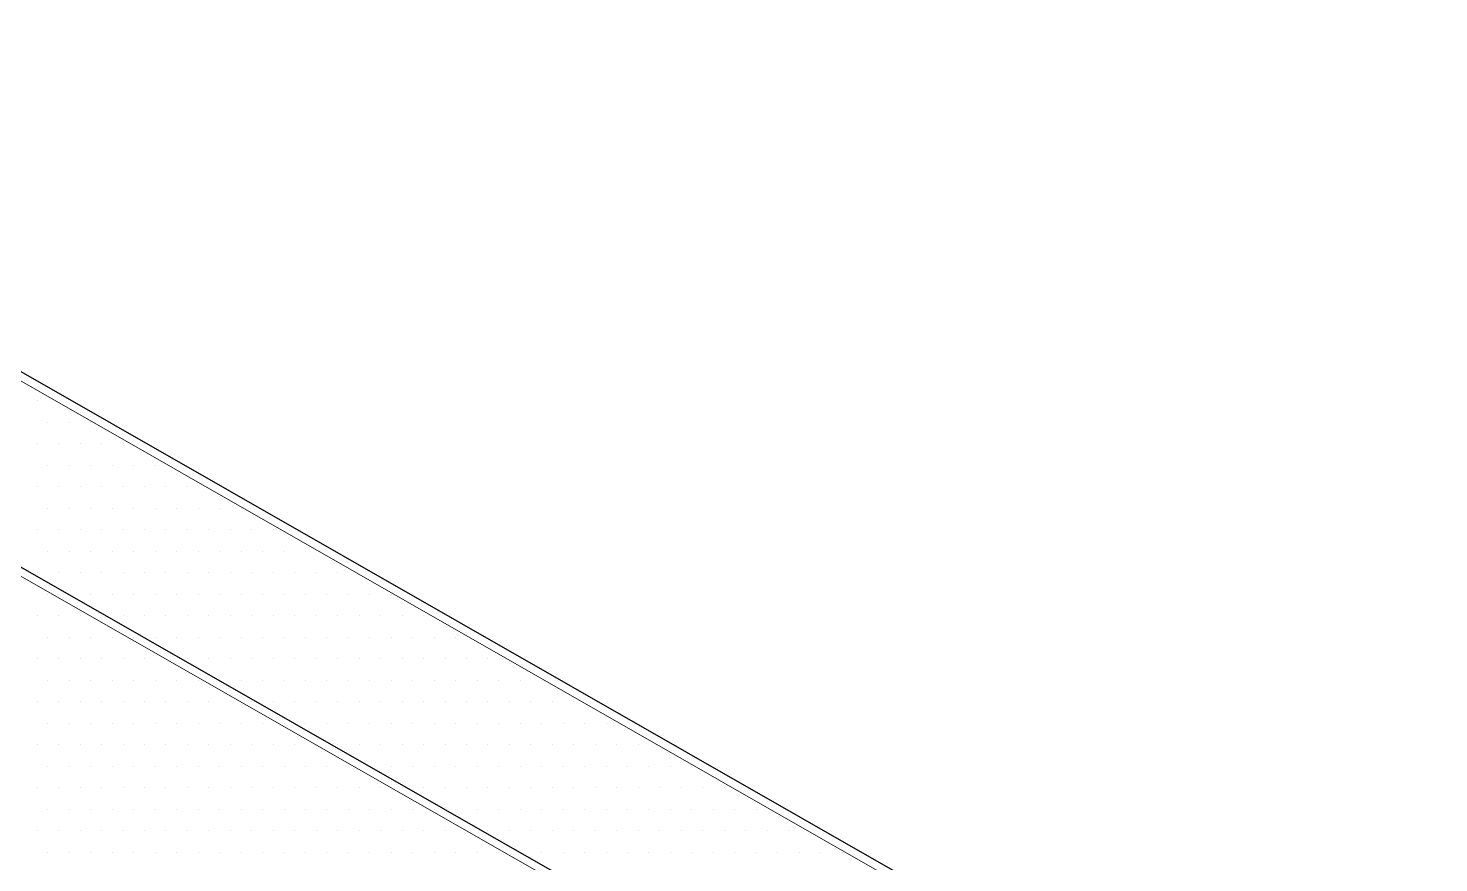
# Model space of a CAD drawing. Header units: inches. Extents: x -17.6 to 82.3, y -15.1 to 23.2.
# Drawn here: x 13.462 to 14.694, y 15.101 to 15.83 of the extents above; entities that cross this region are included whole.
import ezdxf

# ---------------------------------------------------------------- set-up
doc = ezdxf.new("R2010")
doc.units = ezdxf.units.IN
doc.header["$MEASUREMENT"] = 0
for name, color, linetype, lineweight in [('.ATI-HATCH', 7, 'Continuous', 0), ('G-ANNO-TTLB', 7, 'Continuous', 0), ('TYVEK', 7, 'Continuous', 0)]:
    doc.layers.add(name, color=color, linetype=linetype, lineweight=lineweight)

# ---------------------------------------------------------------- blocks, each defined once
blk = doc.blocks.new('Block_356')
at = {"layer": '.ATI-HATCH'}
for points, knots in [([(14.2235, 15.0828), (14.2235, 15.0828), (12.9582, 15.8053), (12.9582, 15.8053), (12.9582, 15.8053), (12.8087, 15.7203), (12.8087, 15.7203), (12.8087, 15.7203), (14.0508, 15.011), (14.0508, 15.011), (14.0508, 15.011), (14.2235, 15.0828), (14.2235, 15.0828)], [0, 0, 0, 0, 1, 1, 1, 2, 2, 2, 3, 3, 3, 4, 4, 4, 4]), ([(14.0508, 15.011), (14.0508, 15.011), (12.8087, 15.7203), (12.8087, 15.7203), (12.8087, 15.7203), (12.6467, 15.6281), (12.6467, 15.6281), (12.6467, 15.6281), (12.53, 15.5606), (12.53, 15.5606), (12.53, 15.5606), (13.4633, 15.0276), (13.4633, 15.0276), (13.7206, 14.8837), (13.9778, 14.7399), (14.0246, 14.7861), (14.0254, 14.7869), (14.0262, 14.7879), (14.0269, 14.7889), (14.0322, 14.7961), (14.0336, 14.8071), (14.0303, 14.8222), (14.0226, 14.8572), (13.9903, 14.9147), (13.9578, 14.9722), (13.9578, 14.9722), (14.0508, 15.011), (14.0508, 15.011)], [0, 0, 0, 0, 1, 1, 1, 2, 2, 2, 3, 3, 3, 4, 4, 4, 5, 5, 5, 6, 6, 6, 7, 7, 7, 8, 8, 8, 9, 9, 9, 9])]:
    blk.add_open_spline(points, degree=3, knots=knots, dxfattribs=at)
at = {"layer": '.ATI-HATCH', "color": 8, "lineweight": 0, "true_color": 0x808080}
for points in [[(13.4695, 15.5042), (13.4695, 15.5042), (13.4695, 15.5042), (13.4695, 15.5042)], [(13.4788, 15.4854), (13.4788, 15.4854), (13.4788, 15.4854), (13.4788, 15.4854)], [(13.4976, 15.4854), (13.4976, 15.4854), (13.4976, 15.4854), (13.4976, 15.4854)], [(13.5163, 15.4854), (13.5163, 15.4854), (13.5163, 15.4854), (13.5163, 15.4854)], [(13.4695, 15.4667), (13.4695, 15.4667), (13.4695, 15.4667), (13.4695, 15.4667)], [(13.4882, 15.4667), (13.4882, 15.4667), (13.4882, 15.4667), (13.4882, 15.4667)], [(13.507, 15.4667), (13.507, 15.4667), (13.507, 15.4667), (13.507, 15.4667)], [(13.5257, 15.4667), (13.5257, 15.4667), (13.5257, 15.4667), (13.5257, 15.4667)], [(13.5445, 15.4667), (13.5445, 15.4667), (13.5445, 15.4667), (13.5445, 15.4667)], [(13.4788, 15.4479), (13.4788, 15.4479), (13.4788, 15.4479), (13.4788, 15.4479)], [(13.4976, 15.4479), (13.4976, 15.4479), (13.4976, 15.4479), (13.4976, 15.4479)], [(13.5163, 15.4479), (13.5163, 15.4479), (13.5163, 15.4479), (13.5163, 15.4479)], [(13.5351, 15.4479), (13.5351, 15.4479), (13.5351, 15.4479), (13.5351, 15.4479)], [(13.5538, 15.4479), (13.5538, 15.4479), (13.5538, 15.4479), (13.5538, 15.4479)], [(13.5726, 15.4479), (13.5726, 15.4479), (13.5726, 15.4479), (13.5726, 15.4479)], [(13.4695, 15.4292), (13.4695, 15.4292), (13.4695, 15.4292), (13.4695, 15.4292)], [(13.4882, 15.4292), (13.4882, 15.4292), (13.4882, 15.4292), (13.4882, 15.4292)], [(13.507, 15.4292), (13.507, 15.4292), (13.507, 15.4292), (13.507, 15.4292)], [(13.5257, 15.4292), (13.5257, 15.4292), (13.5257, 15.4292), (13.5257, 15.4292)], [(13.5445, 15.4292), (13.5445, 15.4292), (13.5445, 15.4292), (13.5445, 15.4292)], [(13.5632, 15.4292), (13.5632, 15.4292), (13.5632, 15.4292), (13.5632, 15.4292)], [(13.582, 15.4292), (13.582, 15.4292), (13.582, 15.4292), (13.582, 15.4292)], [(13.6007, 15.4292), (13.6007, 15.4292), (13.6007, 15.4292), (13.6007, 15.4292)], [(13.4788, 15.4104), (13.4788, 15.4104), (13.4788, 15.4104), (13.4788, 15.4104)], [(13.4976, 15.4104), (13.4976, 15.4104), (13.4976, 15.4104), (13.4976, 15.4104)], [(13.5163, 15.4104), (13.5163, 15.4104), (13.5163, 15.4104), (13.5163, 15.4104)], [(13.5351, 15.4104), (13.5351, 15.4104), (13.5351, 15.4104), (13.5351, 15.4104)], [(13.5538, 15.4104), (13.5538, 15.4104), (13.5538, 15.4104), (13.5538, 15.4104)], [(13.5726, 15.4104), (13.5726, 15.4104), (13.5726, 15.4104), (13.5726, 15.4104)], [(13.5913, 15.4104), (13.5913, 15.4104), (13.5913, 15.4104), (13.5913, 15.4104)], [(13.6101, 15.4104), (13.6101, 15.4104), (13.6101, 15.4104), (13.6101, 15.4104)], [(13.6288, 15.4104), (13.6288, 15.4104), (13.6288, 15.4104), (13.6288, 15.4104)], [(13.6476, 15.4104), (13.6476, 15.4104), (13.6476, 15.4104), (13.6476, 15.4104)], [(13.4695, 15.3917), (13.4695, 15.3917), (13.4695, 15.3917), (13.4695, 15.3917)], [(13.4882, 15.3917), (13.4882, 15.3917), (13.4882, 15.3917), (13.4882, 15.3917)], [(13.507, 15.3917), (13.507, 15.3917), (13.507, 15.3917), (13.507, 15.3917)], [(13.5257, 15.3917), (13.5257, 15.3917), (13.5257, 15.3917), (13.5257, 15.3917)], [(13.5445, 15.3917), (13.5445, 15.3917), (13.5445, 15.3917), (13.5445, 15.3917)], [(13.5632, 15.3917), (13.5632, 15.3917), (13.5632, 15.3917), (13.5632, 15.3917)], [(13.582, 15.3917), (13.582, 15.3917), (13.582, 15.3917), (13.582, 15.3917)], [(13.6007, 15.3917), (13.6007, 15.3917), (13.6007, 15.3917), (13.6007, 15.3917)], [(13.6195, 15.3917), (13.6195, 15.3917), (13.6195, 15.3917), (13.6195, 15.3917)], [(13.6382, 15.3917), (13.6382, 15.3917), (13.6382, 15.3917), (13.6382, 15.3917)], [(13.657, 15.3917), (13.657, 15.3917), (13.657, 15.3917), (13.657, 15.3917)], [(13.6757, 15.3917), (13.6757, 15.3917), (13.6757, 15.3917), (13.6757, 15.3917)], [(13.4788, 15.3729), (13.4788, 15.3729), (13.4788, 15.3729), (13.4788, 15.3729)], [(13.4976, 15.3729), (13.4976, 15.3729), (13.4976, 15.3729), (13.4976, 15.3729)], [(13.5163, 15.3729), (13.5163, 15.3729), (13.5163, 15.3729), (13.5163, 15.3729)], [(13.5351, 15.3729), (13.5351, 15.3729), (13.5351, 15.3729), (13.5351, 15.3729)], [(13.5538, 15.3729), (13.5538, 15.3729), (13.5538, 15.3729), (13.5538, 15.3729)], [(13.5726, 15.3729), (13.5726, 15.3729), (13.5726, 15.3729), (13.5726, 15.3729)], [(13.5913, 15.3729), (13.5913, 15.3729), (13.5913, 15.3729), (13.5913, 15.3729)], [(13.6101, 15.3729), (13.6101, 15.3729), (13.6101, 15.3729), (13.6101, 15.3729)], [(13.6288, 15.3729), (13.6288, 15.3729), (13.6288, 15.3729), (13.6288, 15.3729)], [(13.6476, 15.3729), (13.6476, 15.3729), (13.6476, 15.3729), (13.6476, 15.3729)], [(13.6663, 15.3729), (13.6663, 15.3729), (13.6663, 15.3729), (13.6663, 15.3729)], [(13.6851, 15.3729), (13.6851, 15.3729), (13.6851, 15.3729), (13.6851, 15.3729)], [(13.7038, 15.3729), (13.7038, 15.3729), (13.7038, 15.3729), (13.7038, 15.3729)], [(13.4695, 15.3542), (13.4695, 15.3542), (13.4695, 15.3542), (13.4695, 15.3542)], [(13.4882, 15.3542), (13.4882, 15.3542), (13.4882, 15.3542), (13.4882, 15.3542)], [(13.507, 15.3542), (13.507, 15.3542), (13.507, 15.3542), (13.507, 15.3542)], [(13.5257, 15.3542), (13.5257, 15.3542), (13.5257, 15.3542), (13.5257, 15.3542)], [(13.5445, 15.3542), (13.5445, 15.3542), (13.5445, 15.3542), (13.5445, 15.3542)], [(13.5632, 15.3542), (13.5632, 15.3542), (13.5632, 15.3542), (13.5632, 15.3542)], [(13.582, 15.3542), (13.582, 15.3542), (13.582, 15.3542), (13.582, 15.3542)], [(13.6007, 15.3542), (13.6007, 15.3542), (13.6007, 15.3542), (13.6007, 15.3542)], [(13.6195, 15.3542), (13.6195, 15.3542), (13.6195, 15.3542), (13.6195, 15.3542)], [(13.6382, 15.3542), (13.6382, 15.3542), (13.6382, 15.3542), (13.6382, 15.3542)], [(13.657, 15.3542), (13.657, 15.3542), (13.657, 15.3542), (13.657, 15.3542)], [(13.6757, 15.3542), (13.6757, 15.3542), (13.6757, 15.3542), (13.6757, 15.3542)], [(13.6945, 15.3542), (13.6945, 15.3542), (13.6945, 15.3542), (13.6945, 15.3542)], [(13.7132, 15.3542), (13.7132, 15.3542), (13.7132, 15.3542), (13.7132, 15.3542)], [(13.732, 15.3542), (13.732, 15.3542), (13.732, 15.3542), (13.732, 15.3542)], [(13.4788, 15.3354), (13.4788, 15.3354), (13.4788, 15.3354), (13.4788, 15.3354)], [(13.4976, 15.3354), (13.4976, 15.3354), (13.4976, 15.3354), (13.4976, 15.3354)], [(13.5163, 15.3354), (13.5163, 15.3354), (13.5163, 15.3354), (13.5163, 15.3354)], [(13.5351, 15.3354), (13.5351, 15.3354), (13.5351, 15.3354), (13.5351, 15.3354)], [(13.5538, 15.3354), (13.5538, 15.3354), (13.5538, 15.3354), (13.5538, 15.3354)], [(13.5726, 15.3354), (13.5726, 15.3354), (13.5726, 15.3354), (13.5726, 15.3354)], [(13.5913, 15.3354), (13.5913, 15.3354), (13.5913, 15.3354), (13.5913, 15.3354)], [(13.6101, 15.3354), (13.6101, 15.3354), (13.6101, 15.3354), (13.6101, 15.3354)], [(13.6288, 15.3354), (13.6288, 15.3354), (13.6288, 15.3354), (13.6288, 15.3354)], [(13.6476, 15.3354), (13.6476, 15.3354), (13.6476, 15.3354), (13.6476, 15.3354)], [(13.6663, 15.3354), (13.6663, 15.3354), (13.6663, 15.3354), (13.6663, 15.3354)], [(13.6851, 15.3354), (13.6851, 15.3354), (13.6851, 15.3354), (13.6851, 15.3354)], [(13.7038, 15.3354), (13.7038, 15.3354), (13.7038, 15.3354), (13.7038, 15.3354)], [(13.7226, 15.3354), (13.7226, 15.3354), (13.7226, 15.3354), (13.7226, 15.3354)], [(13.7413, 15.3354), (13.7413, 15.3354), (13.7413, 15.3354), (13.7413, 15.3354)], [(13.7601, 15.3354), (13.7601, 15.3354), (13.7601, 15.3354), (13.7601, 15.3354)], [(13.7788, 15.3354), (13.7788, 15.3354), (13.7788, 15.3354), (13.7788, 15.3354)], [(13.4695, 15.3167), (13.4695, 15.3167), (13.4695, 15.3167), (13.4695, 15.3167)], [(13.4882, 15.3167), (13.4882, 15.3167), (13.4882, 15.3167), (13.4882, 15.3167)], [(13.507, 15.3167), (13.507, 15.3167), (13.507, 15.3167), (13.507, 15.3167)], [(13.5257, 15.3167), (13.5257, 15.3167), (13.5257, 15.3167), (13.5257, 15.3167)], [(13.5445, 15.3167), (13.5445, 15.3167), (13.5445, 15.3167), (13.5445, 15.3167)], [(13.5632, 15.3167), (13.5632, 15.3167), (13.5632, 15.3167), (13.5632, 15.3167)], [(13.582, 15.3167), (13.582, 15.3167), (13.582, 15.3167), (13.582, 15.3167)], [(13.6007, 15.3167), (13.6007, 15.3167), (13.6007, 15.3167), (13.6007, 15.3167)], [(13.6195, 15.3167), (13.6195, 15.3167), (13.6195, 15.3167), (13.6195, 15.3167)], [(13.6382, 15.3167), (13.6382, 15.3167), (13.6382, 15.3167), (13.6382, 15.3167)], [(13.657, 15.3167), (13.657, 15.3167), (13.657, 15.3167), (13.657, 15.3167)], [(13.6757, 15.3167), (13.6757, 15.3167), (13.6757, 15.3167), (13.6757, 15.3167)], [(13.6945, 15.3167), (13.6945, 15.3167), (13.6945, 15.3167), (13.6945, 15.3167)], [(13.7132, 15.3167), (13.7132, 15.3167), (13.7132, 15.3167), (13.7132, 15.3167)], [(13.732, 15.3167), (13.732, 15.3167), (13.732, 15.3167), (13.732, 15.3167)], [(13.7507, 15.3167), (13.7507, 15.3167), (13.7507, 15.3167), (13.7507, 15.3167)], [(13.7695, 15.3167), (13.7695, 15.3167), (13.7695, 15.3167), (13.7695, 15.3167)], [(13.7882, 15.3167), (13.7882, 15.3167), (13.7882, 15.3167), (13.7882, 15.3167)], [(13.807, 15.3167), (13.807, 15.3167), (13.807, 15.3167), (13.807, 15.3167)], [(13.4788, 15.2979), (13.4788, 15.2979), (13.4788, 15.2979), (13.4788, 15.2979)], [(13.4976, 15.2979), (13.4976, 15.2979), (13.4976, 15.2979), (13.4976, 15.2979)], [(13.5163, 15.2979), (13.5163, 15.2979), (13.5163, 15.2979), (13.5163, 15.2979)], [(13.5351, 15.2979), (13.5351, 15.2979), (13.5351, 15.2979), (13.5351, 15.2979)], [(13.5538, 15.2979), (13.5538, 15.2979), (13.5538, 15.2979), (13.5538, 15.2979)], [(13.5726, 15.2979), (13.5726, 15.2979), (13.5726, 15.2979), (13.5726, 15.2979)], [(13.5913, 15.2979), (13.5913, 15.2979), (13.5913, 15.2979), (13.5913, 15.2979)], [(13.6101, 15.2979), (13.6101, 15.2979), (13.6101, 15.2979), (13.6101, 15.2979)], [(13.6288, 15.2979), (13.6288, 15.2979), (13.6288, 15.2979), (13.6288, 15.2979)], [(13.6476, 15.2979), (13.6476, 15.2979), (13.6476, 15.2979), (13.6476, 15.2979)], [(13.6663, 15.2979), (13.6663, 15.2979), (13.6663, 15.2979), (13.6663, 15.2979)], [(13.6851, 15.2979), (13.6851, 15.2979), (13.6851, 15.2979), (13.6851, 15.2979)], [(13.7038, 15.2979), (13.7038, 15.2979), (13.7038, 15.2979), (13.7038, 15.2979)], [(13.7226, 15.2979), (13.7226, 15.2979), (13.7226, 15.2979), (13.7226, 15.2979)], [(13.7413, 15.2979), (13.7413, 15.2979), (13.7413, 15.2979), (13.7413, 15.2979)], [(13.7601, 15.2979), (13.7601, 15.2979), (13.7601, 15.2979), (13.7601, 15.2979)], [(13.7788, 15.2979), (13.7788, 15.2979), (13.7788, 15.2979), (13.7788, 15.2979)], [(13.7976, 15.2979), (13.7976, 15.2979), (13.7976, 15.2979), (13.7976, 15.2979)], [(13.8163, 15.2979), (13.8163, 15.2979), (13.8163, 15.2979), (13.8163, 15.2979)], [(13.8351, 15.2979), (13.8351, 15.2979), (13.8351, 15.2979), (13.8351, 15.2979)], [(13.4695, 15.2792), (13.4695, 15.2792), (13.4695, 15.2792), (13.4695, 15.2792)], [(13.4882, 15.2792), (13.4882, 15.2792), (13.4882, 15.2792), (13.4882, 15.2792)], [(13.507, 15.2792), (13.507, 15.2792), (13.507, 15.2792), (13.507, 15.2792)], [(13.5257, 15.2792), (13.5257, 15.2792), (13.5257, 15.2792), (13.5257, 15.2792)], [(13.5445, 15.2792), (13.5445, 15.2792), (13.5445, 15.2792), (13.5445, 15.2792)], [(13.5632, 15.2792), (13.5632, 15.2792), (13.5632, 15.2792), (13.5632, 15.2792)], [(13.582, 15.2792), (13.582, 15.2792), (13.582, 15.2792), (13.582, 15.2792)], [(13.6007, 15.2792), (13.6007, 15.2792), (13.6007, 15.2792), (13.6007, 15.2792)], [(13.6195, 15.2792), (13.6195, 15.2792), (13.6195, 15.2792), (13.6195, 15.2792)], [(13.6382, 15.2792), (13.6382, 15.2792), (13.6382, 15.2792), (13.6382, 15.2792)], [(13.657, 15.2792), (13.657, 15.2792), (13.657, 15.2792), (13.657, 15.2792)], [(13.6757, 15.2792), (13.6757, 15.2792), (13.6757, 15.2792), (13.6757, 15.2792)], [(13.6945, 15.2792), (13.6945, 15.2792), (13.6945, 15.2792), (13.6945, 15.2792)], [(13.7132, 15.2792), (13.7132, 15.2792), (13.7132, 15.2792), (13.7132, 15.2792)], [(13.732, 15.2792), (13.732, 15.2792), (13.732, 15.2792), (13.732, 15.2792)], [(13.7507, 15.2792), (13.7507, 15.2792), (13.7507, 15.2792), (13.7507, 15.2792)], [(13.7695, 15.2792), (13.7695, 15.2792), (13.7695, 15.2792), (13.7695, 15.2792)], [(13.7882, 15.2792), (13.7882, 15.2792), (13.7882, 15.2792), (13.7882, 15.2792)], [(13.807, 15.2792), (13.807, 15.2792), (13.807, 15.2792), (13.807, 15.2792)], [(13.8257, 15.2792), (13.8257, 15.2792), (13.8257, 15.2792), (13.8257, 15.2792)], [(13.8445, 15.2792), (13.8445, 15.2792), (13.8445, 15.2792), (13.8445, 15.2792)], [(13.8632, 15.2792), (13.8632, 15.2792), (13.8632, 15.2792), (13.8632, 15.2792)], [(13.4788, 15.2604), (13.4788, 15.2604), (13.4788, 15.2604), (13.4788, 15.2604)], [(13.4976, 15.2604), (13.4976, 15.2604), (13.4976, 15.2604), (13.4976, 15.2604)], [(13.5163, 15.2604), (13.5163, 15.2604), (13.5163, 15.2604), (13.5163, 15.2604)], [(13.5351, 15.2604), (13.5351, 15.2604), (13.5351, 15.2604), (13.5351, 15.2604)], [(13.5538, 15.2604), (13.5538, 15.2604), (13.5538, 15.2604), (13.5538, 15.2604)], [(13.5726, 15.2604), (13.5726, 15.2604), (13.5726, 15.2604), (13.5726, 15.2604)], [(13.5913, 15.2604), (13.5913, 15.2604), (13.5913, 15.2604), (13.5913, 15.2604)], [(13.6101, 15.2604), (13.6101, 15.2604), (13.6101, 15.2604), (13.6101, 15.2604)], [(13.6288, 15.2604), (13.6288, 15.2604), (13.6288, 15.2604), (13.6288, 15.2604)], [(13.6476, 15.2604), (13.6476, 15.2604), (13.6476, 15.2604), (13.6476, 15.2604)], [(13.6663, 15.2604), (13.6663, 15.2604), (13.6663, 15.2604), (13.6663, 15.2604)], [(13.6851, 15.2604), (13.6851, 15.2604), (13.6851, 15.2604), (13.6851, 15.2604)], [(13.7038, 15.2604), (13.7038, 15.2604), (13.7038, 15.2604), (13.7038, 15.2604)], [(13.7226, 15.2604), (13.7226, 15.2604), (13.7226, 15.2604), (13.7226, 15.2604)], [(13.7413, 15.2604), (13.7413, 15.2604), (13.7413, 15.2604), (13.7413, 15.2604)], [(13.7601, 15.2604), (13.7601, 15.2604), (13.7601, 15.2604), (13.7601, 15.2604)], [(13.7788, 15.2604), (13.7788, 15.2604), (13.7788, 15.2604), (13.7788, 15.2604)], [(13.7976, 15.2604), (13.7976, 15.2604), (13.7976, 15.2604), (13.7976, 15.2604)], [(13.8163, 15.2604), (13.8163, 15.2604), (13.8163, 15.2604), (13.8163, 15.2604)], [(13.8351, 15.2604), (13.8351, 15.2604), (13.8351, 15.2604), (13.8351, 15.2604)], [(13.8538, 15.2604), (13.8538, 15.2604), (13.8538, 15.2604), (13.8538, 15.2604)], [(13.8726, 15.2604), (13.8726, 15.2604), (13.8726, 15.2604), (13.8726, 15.2604)], [(13.8913, 15.2604), (13.8913, 15.2604), (13.8913, 15.2604), (13.8913, 15.2604)], [(13.9101, 15.2604), (13.9101, 15.2604), (13.9101, 15.2604), (13.9101, 15.2604)], [(13.4695, 15.2417), (13.4695, 15.2417), (13.4695, 15.2417), (13.4695, 15.2417)], [(13.4882, 15.2417), (13.4882, 15.2417), (13.4882, 15.2417), (13.4882, 15.2417)], [(13.507, 15.2417), (13.507, 15.2417), (13.507, 15.2417), (13.507, 15.2417)], [(13.5257, 15.2417), (13.5257, 15.2417), (13.5257, 15.2417), (13.5257, 15.2417)], [(13.5445, 15.2417), (13.5445, 15.2417), (13.5445, 15.2417), (13.5445, 15.2417)], [(13.5632, 15.2417), (13.5632, 15.2417), (13.5632, 15.2417), (13.5632, 15.2417)], [(13.582, 15.2417), (13.582, 15.2417), (13.582, 15.2417), (13.582, 15.2417)], [(13.6007, 15.2417), (13.6007, 15.2417), (13.6007, 15.2417), (13.6007, 15.2417)], [(13.6195, 15.2417), (13.6195, 15.2417), (13.6195, 15.2417), (13.6195, 15.2417)], [(13.6382, 15.2417), (13.6382, 15.2417), (13.6382, 15.2417), (13.6382, 15.2417)], [(13.657, 15.2417), (13.657, 15.2417), (13.657, 15.2417), (13.657, 15.2417)], [(13.6757, 15.2417), (13.6757, 15.2417), (13.6757, 15.2417), (13.6757, 15.2417)], [(13.6945, 15.2417), (13.6945, 15.2417), (13.6945, 15.2417), (13.6945, 15.2417)], [(13.7132, 15.2417), (13.7132, 15.2417), (13.7132, 15.2417), (13.7132, 15.2417)], [(13.732, 15.2417), (13.732, 15.2417), (13.732, 15.2417), (13.732, 15.2417)], [(13.7507, 15.2417), (13.7507, 15.2417), (13.7507, 15.2417), (13.7507, 15.2417)], [(13.7695, 15.2417), (13.7695, 15.2417), (13.7695, 15.2417), (13.7695, 15.2417)], [(13.7882, 15.2417), (13.7882, 15.2417), (13.7882, 15.2417), (13.7882, 15.2417)], [(13.807, 15.2417), (13.807, 15.2417), (13.807, 15.2417), (13.807, 15.2417)], [(13.8257, 15.2417), (13.8257, 15.2417), (13.8257, 15.2417), (13.8257, 15.2417)], [(13.8445, 15.2417), (13.8445, 15.2417), (13.8445, 15.2417), (13.8445, 15.2417)], [(13.8632, 15.2417), (13.8632, 15.2417), (13.8632, 15.2417), (13.8632, 15.2417)], [(13.882, 15.2417), (13.882, 15.2417), (13.882, 15.2417), (13.882, 15.2417)], [(13.9007, 15.2417), (13.9007, 15.2417), (13.9007, 15.2417), (13.9007, 15.2417)], [(13.9195, 15.2417), (13.9195, 15.2417), (13.9195, 15.2417), (13.9195, 15.2417)], [(13.9382, 15.2417), (13.9382, 15.2417), (13.9382, 15.2417), (13.9382, 15.2417)], [(13.4788, 15.2229), (13.4788, 15.2229), (13.4788, 15.2229), (13.4788, 15.2229)], [(13.4976, 15.2229), (13.4976, 15.2229), (13.4976, 15.2229), (13.4976, 15.2229)], [(13.5163, 15.2229), (13.5163, 15.2229), (13.5163, 15.2229), (13.5163, 15.2229)], [(13.5351, 15.2229), (13.5351, 15.2229), (13.5351, 15.2229), (13.5351, 15.2229)], [(13.5538, 15.2229), (13.5538, 15.2229), (13.5538, 15.2229), (13.5538, 15.2229)], [(13.5726, 15.2229), (13.5726, 15.2229), (13.5726, 15.2229), (13.5726, 15.2229)], [(13.5913, 15.2229), (13.5913, 15.2229), (13.5913, 15.2229), (13.5913, 15.2229)], [(13.6101, 15.2229), (13.6101, 15.2229), (13.6101, 15.2229), (13.6101, 15.2229)], [(13.6288, 15.2229), (13.6288, 15.2229), (13.6288, 15.2229), (13.6288, 15.2229)], [(13.6476, 15.2229), (13.6476, 15.2229), (13.6476, 15.2229), (13.6476, 15.2229)], [(13.6663, 15.2229), (13.6663, 15.2229), (13.6663, 15.2229), (13.6663, 15.2229)], [(13.6851, 15.2229), (13.6851, 15.2229), (13.6851, 15.2229), (13.6851, 15.2229)], [(13.7038, 15.2229), (13.7038, 15.2229), (13.7038, 15.2229), (13.7038, 15.2229)], [(13.7226, 15.2229), (13.7226, 15.2229), (13.7226, 15.2229), (13.7226, 15.2229)], [(13.7413, 15.2229), (13.7413, 15.2229), (13.7413, 15.2229), (13.7413, 15.2229)], [(13.7601, 15.2229), (13.7601, 15.2229), (13.7601, 15.2229), (13.7601, 15.2229)], [(13.7788, 15.2229), (13.7788, 15.2229), (13.7788, 15.2229), (13.7788, 15.2229)], [(13.7976, 15.2229), (13.7976, 15.2229), (13.7976, 15.2229), (13.7976, 15.2229)], [(13.8163, 15.2229), (13.8163, 15.2229), (13.8163, 15.2229), (13.8163, 15.2229)], [(13.8351, 15.2229), (13.8351, 15.2229), (13.8351, 15.2229), (13.8351, 15.2229)], [(13.8538, 15.2229), (13.8538, 15.2229), (13.8538, 15.2229), (13.8538, 15.2229)], [(13.8726, 15.2229), (13.8726, 15.2229), (13.8726, 15.2229), (13.8726, 15.2229)], [(13.8913, 15.2229), (13.8913, 15.2229), (13.8913, 15.2229), (13.8913, 15.2229)], [(13.9101, 15.2229), (13.9101, 15.2229), (13.9101, 15.2229), (13.9101, 15.2229)], [(13.9288, 15.2229), (13.9288, 15.2229), (13.9288, 15.2229), (13.9288, 15.2229)], [(13.9476, 15.2229), (13.9476, 15.2229), (13.9476, 15.2229), (13.9476, 15.2229)], [(13.9663, 15.2229), (13.9663, 15.2229), (13.9663, 15.2229), (13.9663, 15.2229)], [(13.4695, 15.2042), (13.4695, 15.2042), (13.4695, 15.2042), (13.4695, 15.2042)], [(13.4882, 15.2042), (13.4882, 15.2042), (13.4882, 15.2042), (13.4882, 15.2042)], [(13.507, 15.2042), (13.507, 15.2042), (13.507, 15.2042), (13.507, 15.2042)], [(13.5257, 15.2042), (13.5257, 15.2042), (13.5257, 15.2042), (13.5257, 15.2042)], [(13.5445, 15.2042), (13.5445, 15.2042), (13.5445, 15.2042), (13.5445, 15.2042)], [(13.5632, 15.2042), (13.5632, 15.2042), (13.5632, 15.2042), (13.5632, 15.2042)], [(13.582, 15.2042), (13.582, 15.2042), (13.582, 15.2042), (13.582, 15.2042)], [(13.6007, 15.2042), (13.6007, 15.2042), (13.6007, 15.2042), (13.6007, 15.2042)], [(13.6195, 15.2042), (13.6195, 15.2042), (13.6195, 15.2042), (13.6195, 15.2042)], [(13.6382, 15.2042), (13.6382, 15.2042), (13.6382, 15.2042), (13.6382, 15.2042)], [(13.657, 15.2042), (13.657, 15.2042), (13.657, 15.2042), (13.657, 15.2042)], [(13.6757, 15.2042), (13.6757, 15.2042), (13.6757, 15.2042), (13.6757, 15.2042)], [(13.6945, 15.2042), (13.6945, 15.2042), (13.6945, 15.2042), (13.6945, 15.2042)], [(13.7132, 15.2042), (13.7132, 15.2042), (13.7132, 15.2042), (13.7132, 15.2042)], [(13.732, 15.2042), (13.732, 15.2042), (13.732, 15.2042), (13.732, 15.2042)], [(13.7507, 15.2042), (13.7507, 15.2042), (13.7507, 15.2042), (13.7507, 15.2042)], [(13.7695, 15.2042), (13.7695, 15.2042), (13.7695, 15.2042), (13.7695, 15.2042)], [(13.7882, 15.2042), (13.7882, 15.2042), (13.7882, 15.2042), (13.7882, 15.2042)], [(13.807, 15.2042), (13.807, 15.2042), (13.807, 15.2042), (13.807, 15.2042)], [(13.8257, 15.2042), (13.8257, 15.2042), (13.8257, 15.2042), (13.8257, 15.2042)], [(13.8445, 15.2042), (13.8445, 15.2042), (13.8445, 15.2042), (13.8445, 15.2042)], [(13.8632, 15.2042), (13.8632, 15.2042), (13.8632, 15.2042), (13.8632, 15.2042)], [(13.882, 15.2042), (13.882, 15.2042), (13.882, 15.2042), (13.882, 15.2042)], [(13.9007, 15.2042), (13.9007, 15.2042), (13.9007, 15.2042), (13.9007, 15.2042)], [(13.9195, 15.2042), (13.9195, 15.2042), (13.9195, 15.2042), (13.9195, 15.2042)], [(13.9382, 15.2042), (13.9382, 15.2042), (13.9382, 15.2042), (13.9382, 15.2042)], [(13.957, 15.2042), (13.957, 15.2042), (13.957, 15.2042), (13.957, 15.2042)], [(13.9757, 15.2042), (13.9757, 15.2042), (13.9757, 15.2042), (13.9757, 15.2042)], [(13.9945, 15.2042), (13.9945, 15.2042), (13.9945, 15.2042), (13.9945, 15.2042)], [(13.4788, 15.1854), (13.4788, 15.1854), (13.4788, 15.1854), (13.4788, 15.1854)], [(13.4976, 15.1854), (13.4976, 15.1854), (13.4976, 15.1854), (13.4976, 15.1854)], [(13.5163, 15.1854), (13.5163, 15.1854), (13.5163, 15.1854), (13.5163, 15.1854)], [(13.5351, 15.1854), (13.5351, 15.1854), (13.5351, 15.1854), (13.5351, 15.1854)], [(13.5538, 15.1854), (13.5538, 15.1854), (13.5538, 15.1854), (13.5538, 15.1854)], [(13.5726, 15.1854), (13.5726, 15.1854), (13.5726, 15.1854), (13.5726, 15.1854)], [(13.5913, 15.1854), (13.5913, 15.1854), (13.5913, 15.1854), (13.5913, 15.1854)], [(13.6101, 15.1854), (13.6101, 15.1854), (13.6101, 15.1854), (13.6101, 15.1854)], [(13.6288, 15.1854), (13.6288, 15.1854), (13.6288, 15.1854), (13.6288, 15.1854)], [(13.6476, 15.1854), (13.6476, 15.1854), (13.6476, 15.1854), (13.6476, 15.1854)], [(13.6663, 15.1854), (13.6663, 15.1854), (13.6663, 15.1854), (13.6663, 15.1854)], [(13.6851, 15.1854), (13.6851, 15.1854), (13.6851, 15.1854), (13.6851, 15.1854)], [(13.7038, 15.1854), (13.7038, 15.1854), (13.7038, 15.1854), (13.7038, 15.1854)], [(13.7226, 15.1854), (13.7226, 15.1854), (13.7226, 15.1854), (13.7226, 15.1854)], [(13.7413, 15.1854), (13.7413, 15.1854), (13.7413, 15.1854), (13.7413, 15.1854)], [(13.7601, 15.1854), (13.7601, 15.1854), (13.7601, 15.1854), (13.7601, 15.1854)], [(13.7788, 15.1854), (13.7788, 15.1854), (13.7788, 15.1854), (13.7788, 15.1854)], [(13.7976, 15.1854), (13.7976, 15.1854), (13.7976, 15.1854), (13.7976, 15.1854)], [(13.8163, 15.1854), (13.8163, 15.1854), (13.8163, 15.1854), (13.8163, 15.1854)], [(13.8351, 15.1854), (13.8351, 15.1854), (13.8351, 15.1854), (13.8351, 15.1854)], [(13.8538, 15.1854), (13.8538, 15.1854), (13.8538, 15.1854), (13.8538, 15.1854)], [(13.8726, 15.1854), (13.8726, 15.1854), (13.8726, 15.1854), (13.8726, 15.1854)], [(13.8913, 15.1854), (13.8913, 15.1854), (13.8913, 15.1854), (13.8913, 15.1854)], [(13.9101, 15.1854), (13.9101, 15.1854), (13.9101, 15.1854), (13.9101, 15.1854)], [(13.9288, 15.1854), (13.9288, 15.1854), (13.9288, 15.1854), (13.9288, 15.1854)], [(13.9476, 15.1854), (13.9476, 15.1854), (13.9476, 15.1854), (13.9476, 15.1854)], [(13.9663, 15.1854), (13.9663, 15.1854), (13.9663, 15.1854), (13.9663, 15.1854)], [(13.9851, 15.1854), (13.9851, 15.1854), (13.9851, 15.1854), (13.9851, 15.1854)], [(14.0038, 15.1854), (14.0038, 15.1854), (14.0038, 15.1854), (14.0038, 15.1854)], [(14.0226, 15.1854), (14.0226, 15.1854), (14.0226, 15.1854), (14.0226, 15.1854)], [(14.0413, 15.1854), (14.0413, 15.1854), (14.0413, 15.1854), (14.0413, 15.1854)], [(13.4695, 15.1667), (13.4695, 15.1667), (13.4695, 15.1667), (13.4695, 15.1667)], [(13.4882, 15.1667), (13.4882, 15.1667), (13.4882, 15.1667), (13.4882, 15.1667)], [(13.507, 15.1667), (13.507, 15.1667), (13.507, 15.1667), (13.507, 15.1667)], [(13.5257, 15.1667), (13.5257, 15.1667), (13.5257, 15.1667), (13.5257, 15.1667)], [(13.5445, 15.1667), (13.5445, 15.1667), (13.5445, 15.1667), (13.5445, 15.1667)], [(13.5632, 15.1667), (13.5632, 15.1667), (13.5632, 15.1667), (13.5632, 15.1667)], [(13.582, 15.1667), (13.582, 15.1667), (13.582, 15.1667), (13.582, 15.1667)], [(13.6007, 15.1667), (13.6007, 15.1667), (13.6007, 15.1667), (13.6007, 15.1667)], [(13.6195, 15.1667), (13.6195, 15.1667), (13.6195, 15.1667), (13.6195, 15.1667)], [(13.6382, 15.1667), (13.6382, 15.1667), (13.6382, 15.1667), (13.6382, 15.1667)], [(13.657, 15.1667), (13.657, 15.1667), (13.657, 15.1667), (13.657, 15.1667)], [(13.6757, 15.1667), (13.6757, 15.1667), (13.6757, 15.1667), (13.6757, 15.1667)], [(13.6945, 15.1667), (13.6945, 15.1667), (13.6945, 15.1667), (13.6945, 15.1667)], [(13.7132, 15.1667), (13.7132, 15.1667), (13.7132, 15.1667), (13.7132, 15.1667)], [(13.732, 15.1667), (13.732, 15.1667), (13.732, 15.1667), (13.732, 15.1667)], [(13.7507, 15.1667), (13.7507, 15.1667), (13.7507, 15.1667), (13.7507, 15.1667)], [(13.7695, 15.1667), (13.7695, 15.1667), (13.7695, 15.1667), (13.7695, 15.1667)], [(13.7882, 15.1667), (13.7882, 15.1667), (13.7882, 15.1667), (13.7882, 15.1667)], [(13.807, 15.1667), (13.807, 15.1667), (13.807, 15.1667), (13.807, 15.1667)], [(13.8257, 15.1667), (13.8257, 15.1667), (13.8257, 15.1667), (13.8257, 15.1667)], [(13.8445, 15.1667), (13.8445, 15.1667), (13.8445, 15.1667), (13.8445, 15.1667)], [(13.8632, 15.1667), (13.8632, 15.1667), (13.8632, 15.1667), (13.8632, 15.1667)], [(13.882, 15.1667), (13.882, 15.1667), (13.882, 15.1667), (13.882, 15.1667)], [(13.9007, 15.1667), (13.9007, 15.1667), (13.9007, 15.1667), (13.9007, 15.1667)], [(13.9195, 15.1667), (13.9195, 15.1667), (13.9195, 15.1667), (13.9195, 15.1667)], [(13.9382, 15.1667), (13.9382, 15.1667), (13.9382, 15.1667), (13.9382, 15.1667)], [(13.957, 15.1667), (13.957, 15.1667), (13.957, 15.1667), (13.957, 15.1667)], [(13.9757, 15.1667), (13.9757, 15.1667), (13.9757, 15.1667), (13.9757, 15.1667)], [(13.9945, 15.1667), (13.9945, 15.1667), (13.9945, 15.1667), (13.9945, 15.1667)], [(14.0132, 15.1667), (14.0132, 15.1667), (14.0132, 15.1667), (14.0132, 15.1667)], [(14.032, 15.1667), (14.032, 15.1667), (14.032, 15.1667), (14.032, 15.1667)], [(14.0507, 15.1667), (14.0507, 15.1667), (14.0507, 15.1667), (14.0507, 15.1667)], [(14.0695, 15.1667), (14.0695, 15.1667), (14.0695, 15.1667), (14.0695, 15.1667)], [(13.4788, 15.1479), (13.4788, 15.1479), (13.4788, 15.1479), (13.4788, 15.1479)], [(13.4976, 15.1479), (13.4976, 15.1479), (13.4976, 15.1479), (13.4976, 15.1479)], [(13.5163, 15.1479), (13.5163, 15.1479), (13.5163, 15.1479), (13.5163, 15.1479)], [(13.5351, 15.1479), (13.5351, 15.1479), (13.5351, 15.1479), (13.5351, 15.1479)], [(13.5538, 15.1479), (13.5538, 15.1479), (13.5538, 15.1479), (13.5538, 15.1479)], [(13.5726, 15.1479), (13.5726, 15.1479), (13.5726, 15.1479), (13.5726, 15.1479)], [(13.5913, 15.1479), (13.5913, 15.1479), (13.5913, 15.1479), (13.5913, 15.1479)], [(13.6101, 15.1479), (13.6101, 15.1479), (13.6101, 15.1479), (13.6101, 15.1479)], [(13.6288, 15.1479), (13.6288, 15.1479), (13.6288, 15.1479), (13.6288, 15.1479)], [(13.6476, 15.1479), (13.6476, 15.1479), (13.6476, 15.1479), (13.6476, 15.1479)], [(13.6663, 15.1479), (13.6663, 15.1479), (13.6663, 15.1479), (13.6663, 15.1479)], [(13.6851, 15.1479), (13.6851, 15.1479), (13.6851, 15.1479), (13.6851, 15.1479)], [(13.7038, 15.1479), (13.7038, 15.1479), (13.7038, 15.1479), (13.7038, 15.1479)], [(13.7226, 15.1479), (13.7226, 15.1479), (13.7226, 15.1479), (13.7226, 15.1479)], [(13.7413, 15.1479), (13.7413, 15.1479), (13.7413, 15.1479), (13.7413, 15.1479)], [(13.7601, 15.1479), (13.7601, 15.1479), (13.7601, 15.1479), (13.7601, 15.1479)], [(13.7788, 15.1479), (13.7788, 15.1479), (13.7788, 15.1479), (13.7788, 15.1479)], [(13.7976, 15.1479), (13.7976, 15.1479), (13.7976, 15.1479), (13.7976, 15.1479)], [(13.8163, 15.1479), (13.8163, 15.1479), (13.8163, 15.1479), (13.8163, 15.1479)], [(13.8351, 15.1479), (13.8351, 15.1479), (13.8351, 15.1479), (13.8351, 15.1479)], [(13.8538, 15.1479), (13.8538, 15.1479), (13.8538, 15.1479), (13.8538, 15.1479)], [(13.8726, 15.1479), (13.8726, 15.1479), (13.8726, 15.1479), (13.8726, 15.1479)], [(13.8913, 15.1479), (13.8913, 15.1479), (13.8913, 15.1479), (13.8913, 15.1479)], [(13.9101, 15.1479), (13.9101, 15.1479), (13.9101, 15.1479), (13.9101, 15.1479)], [(13.9288, 15.1479), (13.9288, 15.1479), (13.9288, 15.1479), (13.9288, 15.1479)], [(13.9476, 15.1479), (13.9476, 15.1479), (13.9476, 15.1479), (13.9476, 15.1479)], [(13.9663, 15.1479), (13.9663, 15.1479), (13.9663, 15.1479), (13.9663, 15.1479)], [(13.9851, 15.1479), (13.9851, 15.1479), (13.9851, 15.1479), (13.9851, 15.1479)], [(14.0038, 15.1479), (14.0038, 15.1479), (14.0038, 15.1479), (14.0038, 15.1479)], [(14.0226, 15.1479), (14.0226, 15.1479), (14.0226, 15.1479), (14.0226, 15.1479)], [(14.0413, 15.1479), (14.0413, 15.1479), (14.0413, 15.1479), (14.0413, 15.1479)], [(14.0601, 15.1479), (14.0601, 15.1479), (14.0601, 15.1479), (14.0601, 15.1479)], [(14.0788, 15.1479), (14.0788, 15.1479), (14.0788, 15.1479), (14.0788, 15.1479)], [(14.0976, 15.1479), (14.0976, 15.1479), (14.0976, 15.1479), (14.0976, 15.1479)], [(13.4695, 15.1292), (13.4695, 15.1292), (13.4695, 15.1292), (13.4695, 15.1292)], [(13.4882, 15.1292), (13.4882, 15.1292), (13.4882, 15.1292), (13.4882, 15.1292)], [(13.507, 15.1292), (13.507, 15.1292), (13.507, 15.1292), (13.507, 15.1292)], [(13.5257, 15.1292), (13.5257, 15.1292), (13.5257, 15.1292), (13.5257, 15.1292)], [(13.5445, 15.1292), (13.5445, 15.1292), (13.5445, 15.1292), (13.5445, 15.1292)], [(13.5632, 15.1292), (13.5632, 15.1292), (13.5632, 15.1292), (13.5632, 15.1292)], [(13.582, 15.1292), (13.582, 15.1292), (13.582, 15.1292), (13.582, 15.1292)], [(13.6007, 15.1292), (13.6007, 15.1292), (13.6007, 15.1292), (13.6007, 15.1292)], [(13.6195, 15.1292), (13.6195, 15.1292), (13.6195, 15.1292), (13.6195, 15.1292)], [(13.6382, 15.1292), (13.6382, 15.1292), (13.6382, 15.1292), (13.6382, 15.1292)], [(13.657, 15.1292), (13.657, 15.1292), (13.657, 15.1292), (13.657, 15.1292)], [(13.6757, 15.1292), (13.6757, 15.1292), (13.6757, 15.1292), (13.6757, 15.1292)], [(13.6945, 15.1292), (13.6945, 15.1292), (13.6945, 15.1292), (13.6945, 15.1292)], [(13.7132, 15.1292), (13.7132, 15.1292), (13.7132, 15.1292), (13.7132, 15.1292)], [(13.732, 15.1292), (13.732, 15.1292), (13.732, 15.1292), (13.732, 15.1292)], [(13.7507, 15.1292), (13.7507, 15.1292), (13.7507, 15.1292), (13.7507, 15.1292)], [(13.7695, 15.1292), (13.7695, 15.1292), (13.7695, 15.1292), (13.7695, 15.1292)], [(13.7882, 15.1292), (13.7882, 15.1292), (13.7882, 15.1292), (13.7882, 15.1292)], [(13.807, 15.1292), (13.807, 15.1292), (13.807, 15.1292), (13.807, 15.1292)], [(13.8257, 15.1292), (13.8257, 15.1292), (13.8257, 15.1292), (13.8257, 15.1292)], [(13.8445, 15.1292), (13.8445, 15.1292), (13.8445, 15.1292), (13.8445, 15.1292)], [(13.8632, 15.1292), (13.8632, 15.1292), (13.8632, 15.1292), (13.8632, 15.1292)], [(13.882, 15.1292), (13.882, 15.1292), (13.882, 15.1292), (13.882, 15.1292)], [(13.9007, 15.1292), (13.9007, 15.1292), (13.9007, 15.1292), (13.9007, 15.1292)], [(13.9195, 15.1292), (13.9195, 15.1292), (13.9195, 15.1292), (13.9195, 15.1292)], [(13.9382, 15.1292), (13.9382, 15.1292), (13.9382, 15.1292), (13.9382, 15.1292)], [(13.957, 15.1292), (13.957, 15.1292), (13.957, 15.1292), (13.957, 15.1292)], [(13.9757, 15.1292), (13.9757, 15.1292), (13.9757, 15.1292), (13.9757, 15.1292)], [(13.9945, 15.1292), (13.9945, 15.1292), (13.9945, 15.1292), (13.9945, 15.1292)], [(14.0132, 15.1292), (14.0132, 15.1292), (14.0132, 15.1292), (14.0132, 15.1292)], [(14.032, 15.1292), (14.032, 15.1292), (14.032, 15.1292), (14.032, 15.1292)], [(14.0507, 15.1292), (14.0507, 15.1292), (14.0507, 15.1292), (14.0507, 15.1292)], [(14.0695, 15.1292), (14.0695, 15.1292), (14.0695, 15.1292), (14.0695, 15.1292)], [(14.0882, 15.1292), (14.0882, 15.1292), (14.0882, 15.1292), (14.0882, 15.1292)], [(14.107, 15.1292), (14.107, 15.1292), (14.107, 15.1292), (14.107, 15.1292)], [(14.1257, 15.1292), (14.1257, 15.1292), (14.1257, 15.1292), (14.1257, 15.1292)], [(13.4788, 15.1104), (13.4788, 15.1104), (13.4788, 15.1104), (13.4788, 15.1104)], [(13.4976, 15.1104), (13.4976, 15.1104), (13.4976, 15.1104), (13.4976, 15.1104)], [(13.5163, 15.1104), (13.5163, 15.1104), (13.5163, 15.1104), (13.5163, 15.1104)], [(13.5351, 15.1104), (13.5351, 15.1104), (13.5351, 15.1104), (13.5351, 15.1104)], [(13.5538, 15.1104), (13.5538, 15.1104), (13.5538, 15.1104), (13.5538, 15.1104)], [(13.5726, 15.1104), (13.5726, 15.1104), (13.5726, 15.1104), (13.5726, 15.1104)], [(13.5913, 15.1104), (13.5913, 15.1104), (13.5913, 15.1104), (13.5913, 15.1104)], [(13.6101, 15.1104), (13.6101, 15.1104), (13.6101, 15.1104), (13.6101, 15.1104)], [(13.6288, 15.1104), (13.6288, 15.1104), (13.6288, 15.1104), (13.6288, 15.1104)], [(13.6476, 15.1104), (13.6476, 15.1104), (13.6476, 15.1104), (13.6476, 15.1104)], [(13.6663, 15.1104), (13.6663, 15.1104), (13.6663, 15.1104), (13.6663, 15.1104)], [(13.6851, 15.1104), (13.6851, 15.1104), (13.6851, 15.1104), (13.6851, 15.1104)], [(13.7038, 15.1104), (13.7038, 15.1104), (13.7038, 15.1104), (13.7038, 15.1104)], [(13.7226, 15.1104), (13.7226, 15.1104), (13.7226, 15.1104), (13.7226, 15.1104)], [(13.7413, 15.1104), (13.7413, 15.1104), (13.7413, 15.1104), (13.7413, 15.1104)], [(13.7601, 15.1104), (13.7601, 15.1104), (13.7601, 15.1104), (13.7601, 15.1104)], [(13.7788, 15.1104), (13.7788, 15.1104), (13.7788, 15.1104), (13.7788, 15.1104)], [(13.7976, 15.1104), (13.7976, 15.1104), (13.7976, 15.1104), (13.7976, 15.1104)], [(13.8163, 15.1104), (13.8163, 15.1104), (13.8163, 15.1104), (13.8163, 15.1104)], [(13.8351, 15.1104), (13.8351, 15.1104), (13.8351, 15.1104), (13.8351, 15.1104)], [(13.8538, 15.1104), (13.8538, 15.1104), (13.8538, 15.1104), (13.8538, 15.1104)], [(13.8726, 15.1104), (13.8726, 15.1104), (13.8726, 15.1104), (13.8726, 15.1104)], [(13.8913, 15.1104), (13.8913, 15.1104), (13.8913, 15.1104), (13.8913, 15.1104)], [(13.9101, 15.1104), (13.9101, 15.1104), (13.9101, 15.1104), (13.9101, 15.1104)], [(13.9288, 15.1104), (13.9288, 15.1104), (13.9288, 15.1104), (13.9288, 15.1104)], [(13.9476, 15.1104), (13.9476, 15.1104), (13.9476, 15.1104), (13.9476, 15.1104)], [(13.9663, 15.1104), (13.9663, 15.1104), (13.9663, 15.1104), (13.9663, 15.1104)], [(13.9851, 15.1104), (13.9851, 15.1104), (13.9851, 15.1104), (13.9851, 15.1104)], [(14.0038, 15.1104), (14.0038, 15.1104), (14.0038, 15.1104), (14.0038, 15.1104)], [(14.0226, 15.1104), (14.0226, 15.1104), (14.0226, 15.1104), (14.0226, 15.1104)], [(14.0413, 15.1104), (14.0413, 15.1104), (14.0413, 15.1104), (14.0413, 15.1104)], [(14.0601, 15.1104), (14.0601, 15.1104), (14.0601, 15.1104), (14.0601, 15.1104)], [(14.0788, 15.1104), (14.0788, 15.1104), (14.0788, 15.1104), (14.0788, 15.1104)], [(14.0976, 15.1104), (14.0976, 15.1104), (14.0976, 15.1104), (14.0976, 15.1104)], [(14.1163, 15.1104), (14.1163, 15.1104), (14.1163, 15.1104), (14.1163, 15.1104)], [(14.1351, 15.1104), (14.1351, 15.1104), (14.1351, 15.1104), (14.1351, 15.1104)], [(14.1538, 15.1104), (14.1538, 15.1104), (14.1538, 15.1104), (14.1538, 15.1104)], [(14.1726, 15.1104), (14.1726, 15.1104), (14.1726, 15.1104), (14.1726, 15.1104)]]:
    blk.add_open_spline(points, degree=3, dxfattribs=at)

msp = doc.modelspace()

# ---------------------------------------------------------------- hatches: boundary and pattern name
at = {"layer": 'G-ANNO-TTLB', "true_color": 0xff00ff, "transparency": 33554687}
h = msp.add_hatch(color=6, dxfattribs=at)
edge = h.paths.add_edge_path()
edge.add_spline(control_points=[(24.6253, -11.0625), (24.6253, -11.0625), (-16.0625, -11.0625), (-16.0625, -11.0625), (-16.0625, -11.0625), (-16.0625, 23.0625), (-16.0625, 23.0625), (-16.0625, 23.0625), (24.6253, 23.0625), (24.6253, 23.0625), (24.6253, 23.0625), (24.6253, -11.0625), (24.6253, -11.0625)], knot_values=[0, 0, 0, 0, 1, 1, 1, 2, 2, 2, 3, 3, 3, 4, 4, 4, 4], degree=3, periodic=0)
edge = h.paths.add_edge_path()
edge.add_spline(control_points=[(-15.9375, 22.9375), (-15.9375, 22.9375), (-15.9375, -10.9375), (-15.9375, -10.9375), (-15.9375, -10.9375), (24.5003, -10.9375), (24.5003, -10.9375), (24.5003, -10.9375), (24.5003, 22.9375), (24.5003, 22.9375), (24.5003, 22.9375), (-15.9375, 22.9375), (-15.9375, 22.9375)], knot_values=[0, 0, 0, 0, 1, 1, 1, 2, 2, 2, 3, 3, 3, 4, 4, 4, 4], degree=3, periodic=0)
edge.add_line((-15.9375, 22.9375), (-15.9375, 22.9375))

# ---------------------------------------------------------------- linework, layer by layer
at = {"layer": 'G-ANNO-TTLB'}
for points in [[(24.6253, -11.0625), (24.6253, -11.0625), (-16.0625, -11.0625), (-16.0625, -11.0625), (-16.0625, -11.0625), (-16.0625, 23.0625), (-16.0625, 23.0625), (-16.0625, 23.0625), (24.6253, 23.0625), (24.6253, 23.0625), (24.6253, 23.0625), (24.6253, -11.0625), (24.6253, -11.0625)], [(-15.9375, 22.9375), (-15.9375, 22.9375), (-15.9375, -10.9375), (-15.9375, -10.9375), (-15.9375, -10.9375), (24.5003, -10.9375), (24.5003, -10.9375), (24.5003, -10.9375), (24.5003, 22.9375), (24.5003, 22.9375), (24.5003, 22.9375), (-15.9375, 22.9375), (-15.9375, 22.9375)]]:
    msp.add_open_spline(points, degree=3, knots=[0, 0, 0, 0, 1, 1, 1, 2, 2, 2, 3, 3, 3, 4, 4, 4, 4], dxfattribs=at)
at = {"layer": 'TYVEK', "color": 4, "lineweight": 25, "true_color": 0x00ffff}
for p, q in [((14.2374, 15.0827), (12.9721, 15.8053)), ((14.0648, 15.011), (12.8225, 15.7203))]:
    msp.add_line(p, q, dxfattribs=at)

# ---------------------------------------------------------------- block references
at = {"layer": '.ATI-HATCH'}
msp.add_blockref('Block_356', (0, 0), dxfattribs=at)

doc.saveas('drawing.dxf')
